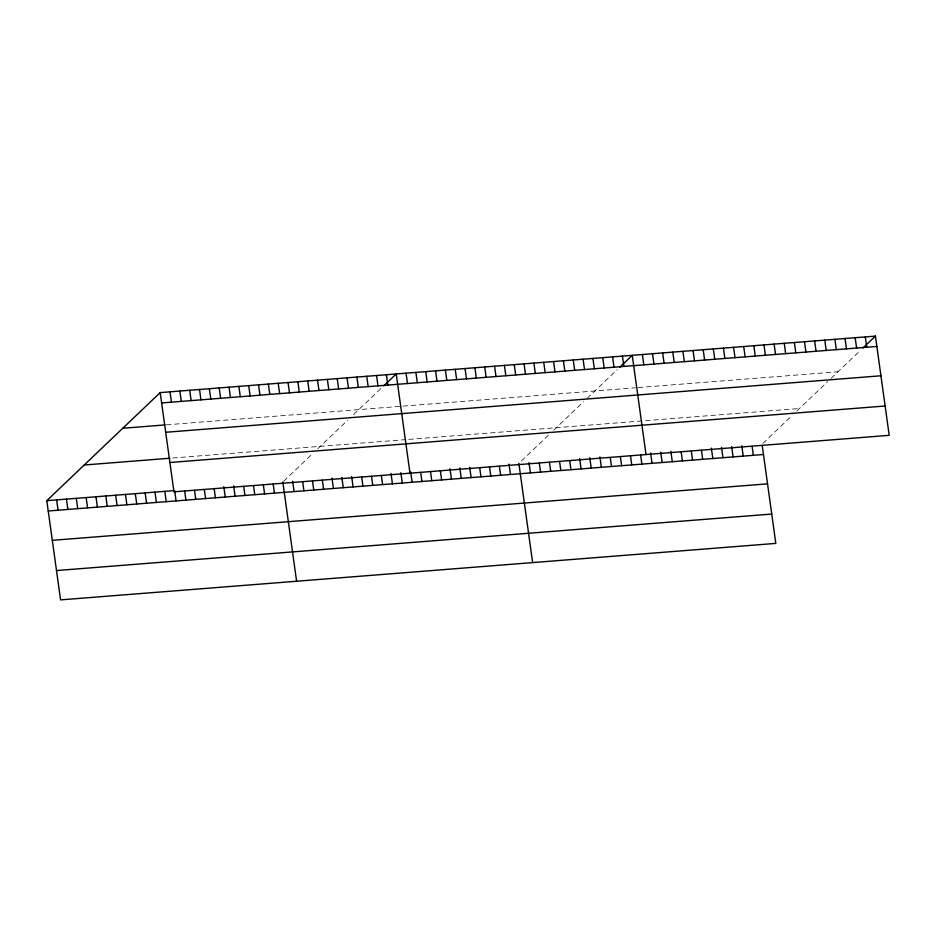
<?xml version="1.0" encoding="UTF-8"?>
<svg xmlns="http://www.w3.org/2000/svg" width="936" height="936" viewBox="0 0 936 936"><rect width="100%" height="100%" fill="white"/><g stroke="black" fill="none" stroke-linecap="round" stroke-linejoin="round"><path stroke-width="0.7" stroke-dasharray="4.68 3.51" d="M283.666 481.221L312.764 453.492M317.749 448.742L347.665 420.229M353.656 414.519L381.256 388.229M521.352 461.003L548.8 434.854M553.784 430.092L583.69 401.591M587.118 398.326L617.28 369.58M762.875 443.371L791.973 415.642M796.969 410.881L827.728 381.572M831.156 378.296L860.465 350.38M166.327 424.827L635.357 387.773M638.258 387.551L838.012 371.767M172.727 458.008L405.955 439.592M408.763 439.37L799.461 408.505"/><path stroke-width="1.4" d="M762.22 445.454L775.815 543.395L60.571 599.882L46.8 500.666L160.185 392.605L875.429 336.118L889.2 435.334L173.956 491.833L160.185 392.605M383.748 385.854L396.22 373.967L409.991 473.195M619.772 367.204L632.245 355.317L646.015 454.545M862.957 347.993L875.429 336.118M161.624 402.948L876.868 346.449M122.768 428.267L164.923 424.932M165.695 432.28L880.94 375.781M84.217 465.005L169.919 458.23M169.884 462.501L885.128 406.002M46.8 500.666L174.646 490.558L176.085 500.9M48.239 510.997L763.483 454.51M52.311 540.329L767.543 483.842M56.499 570.55L771.744 514.063M865.297 336.913L866.736 347.256M855.165 337.709L856.604 348.052M845.032 338.516L846.472 348.847M834.9 339.312L836.339 349.654M824.768 340.119L826.207 350.45M814.636 340.915L816.075 351.257M804.504 341.71L805.943 352.053M794.371 342.517L795.799 352.849M784.239 343.313L785.667 353.656M774.107 344.12L775.534 354.451M763.975 344.916L765.402 355.259M753.843 345.712L755.27 356.054M743.71 346.519L745.138 356.85M752.088 446.261L753.351 455.305M733.578 347.315L735.006 357.657M741.78 445.77L743.207 456.101M723.446 348.122L724.873 358.453M731.648 446.566L733.075 456.908M713.314 348.917L714.741 359.26M721.516 447.373L722.943 457.704M703.182 349.713L704.609 360.056M711.383 448.168L712.811 458.511M693.049 350.52L694.477 360.851M701.427 450.263L702.679 459.307M682.906 351.316L684.345 361.659M691.294 451.058L692.546 460.102M672.773 352.123L674.212 362.454M681.162 451.866L682.414 460.91M662.641 352.919L664.08 363.262M670.855 451.374L672.282 461.705M652.509 353.714L653.948 364.057M660.722 452.17L662.15 462.513M642.377 354.522L643.816 364.853M650.59 452.965L652.018 463.308M640.633 455.06L641.885 464.104M622.417 356.101L623.844 366.432M630.501 455.867L631.753 464.911M612.577 356.873L614.016 367.216M620.369 456.663L621.621 465.707M602.749 357.646L604.176 367.988M610.237 457.458L611.489 466.514M592.909 358.43L594.348 368.761M599.918 456.967L601.357 467.31M583.069 359.202L584.509 369.545M589.785 457.774L591.224 468.105M573.241 359.986L574.681 370.317M579.653 458.57L581.092 468.913M563.402 360.758L564.841 371.101M569.708 460.664L570.96 469.708M553.574 361.53L555.001 371.873M559.576 461.471L560.828 470.515M543.734 362.314L545.173 372.645M549.444 462.267L550.696 471.311M533.906 363.086L535.333 373.429M539.3 463.063L540.563 472.107M524.066 363.87L525.505 374.201M528.992 462.571L530.431 472.914M514.238 364.642L515.666 374.985M518.86 463.378L532.631 562.606M504.399 365.414L505.838 375.757M509.032 464.151L510.459 474.493M494.559 366.198L495.998 376.529M499.368 466.222L500.631 475.266M484.731 366.97L486.158 377.313M489.54 466.994L490.792 476.038M474.891 367.743L476.33 378.085M479.7 467.778L480.952 476.822M465.063 368.527L466.491 378.858M469.685 467.263L471.124 477.594M455.224 369.299L456.663 379.642M459.857 468.035L461.284 478.378M445.396 370.083L446.823 380.414M450.017 468.807L451.456 479.15M435.556 370.855L436.995 381.198M440.365 470.878L441.616 479.922M425.716 371.627L427.155 381.97M430.525 471.662L431.788 480.706M415.888 372.411L417.316 382.742M420.697 472.434L421.949 481.478M406.048 373.183L407.488 383.526M410.682 471.919L412.109 482.262M400.842 472.692L402.281 483.034M386.381 374.739L387.82 385.082M391.014 473.476L392.441 483.807M376.553 375.511L377.98 385.854M381.361 475.546L382.613 484.591M366.713 376.295L368.152 386.626M371.522 476.319L372.774 485.363M356.885 377.068L358.312 387.41M361.682 477.091L362.946 486.147M347.045 377.851L348.485 388.183M351.667 476.576L353.106 486.919M337.206 378.624L338.645 388.966M341.839 477.36L343.278 487.691M327.378 379.396L328.805 389.739M331.999 478.132L333.438 488.475M317.538 380.18L318.977 390.511M322.347 480.203L323.599 489.247M307.71 380.952L309.137 391.295M312.519 480.975L313.771 490.031M297.87 381.736L299.309 392.067M302.679 481.759L303.931 490.803M288.042 382.508L289.47 392.851M292.664 481.244L294.103 491.575M278.203 383.28L279.642 393.623M282.836 482.017L296.595 581.244M268.363 384.064L269.802 394.395M273.172 484.087L274.435 493.132M258.535 384.836L259.962 395.179M263.344 484.86L264.596 493.904M248.695 385.62L250.134 395.951M253.504 485.644L254.756 494.688M238.867 386.392L240.295 396.735M243.676 486.416L244.928 495.46M229.027 387.165L230.467 397.507M233.661 485.901L235.088 496.244M219.199 387.949L220.627 398.28M223.821 486.673L225.26 497.016M209.36 388.721L210.799 399.064M214.168 488.744L215.42 497.788M199.52 389.493L200.959 399.836M204.329 489.528L205.592 498.572M189.692 390.277L191.131 400.608M194.501 490.3L195.753 499.344M179.852 391.049L181.291 401.392M184.661 491.072L185.925 500.128M170.024 391.833L171.452 402.164M164.818 491.341L166.245 501.673M154.978 492.114L156.417 502.456M145.15 492.898L146.578 503.229M135.31 493.67L136.75 504.013M125.482 494.442L126.91 504.785M115.643 495.226L117.082 505.557M105.803 495.998L107.242 506.341M95.975 496.782L97.402 507.113M86.135 497.554L87.574 507.897M76.307 498.326L77.735 508.669M66.468 499.11L67.907 509.441M56.64 499.882L58.067 510.225"/></g></svg>
